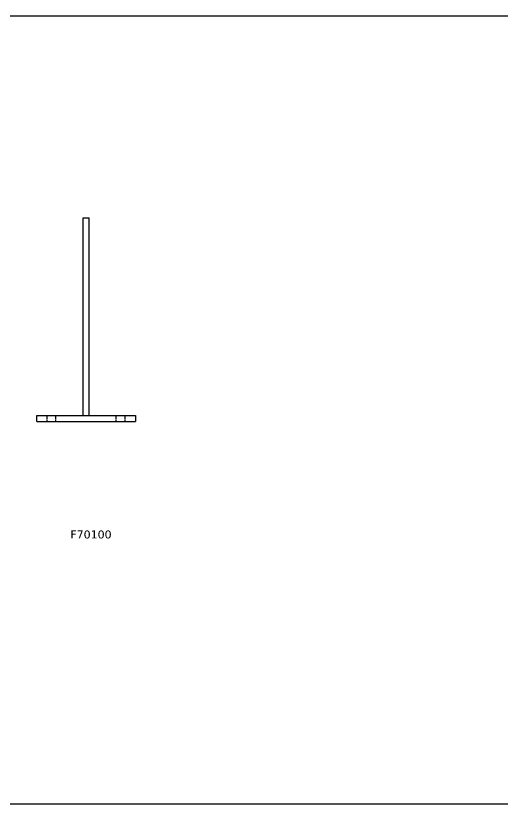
# Model space of a CAD drawing. Header units: millimetres. Extents: x 111849 to 113968, y -11137 to -9484.
# Drawn here: x 112862 to 113355, y -10283 to -9484 of the extents above; entities that cross this region are included whole.
import ezdxf

# ---------------------------------------------------------------- set-up
doc = ezdxf.new("R2010")
doc.units = ezdxf.units.MM
doc.linetypes.add('ACAD_ISO02W100', pattern=[15, 12, -3])
doc.layers.add('_RB_product', color=7, linetype='Continuous')
doc.layers.add('_RB_text', color=7, linetype='Continuous')
doc.styles.add('textstyle19', font='')
doc.styles.get('textstyle19').set_extended_font_data('Verdana')

# ---------------------------------------------------------------- blocks, each defined once
blk = doc.blocks.new('F70100_lateral')
at = {"layer": '_RB_product'}
for p, q in [((112930.64, -9688.99), (112936.64, -9688.99)), ((112930.64, -9888.99), (112930.64, -9688.99)), ((112936.64, -9888.99), (112936.64, -9688.99)), ((112883.64, -9888.99), (112983.64, -9888.99)), ((112883.64, -9894.99), (112883.64, -9888.99)), ((112983.64, -9888.99), (112983.64, -9894.99)), ((112883.64, -9894.99), (112983.64, -9894.99))]:
    blk.add_line(p, q, dxfattribs=at)
at = {"layer": '_RB_product', "linetype": 'ACAD_ISO02W100', "ltscale": 0.15}
for p, q in [((112894.14, -9894.99), (112894.14, -9888.99)), ((112903.14, -9894.99), (112903.14, -9888.99)), ((112964.14, -9894.99), (112964.14, -9888.99)), ((112973.14, -9894.99), (112973.14, -9888.99))]:
    blk.add_line(p, q, dxfattribs=at)

msp = doc.modelspace()

# ---------------------------------------------------------------- linework, layer by layer
msp.add_lwpolyline([(111849.33, -9484.25), (113967.82, -9484.25), (113967.82, -10282.53), (111849.33, -10282.53)], close=True)

# ---------------------------------------------------------------- block references
at = {"layer": '_RB_text'}
msp.add_blockref('F70100_lateral', (0, 0), dxfattribs=at)

# ---------------------------------------------------------------- texts
at = {"layer": '_RB_text', "insert": (112785.39, -10005.34), "char_height": 8.1, "width": 306.3237, "attachment_point": 1, "style": 'textstyle19'}
msp.add_mtext('\\pxqc;{\\C0;F70100}', dxfattribs=at)

doc.saveas('drawing.dxf')
